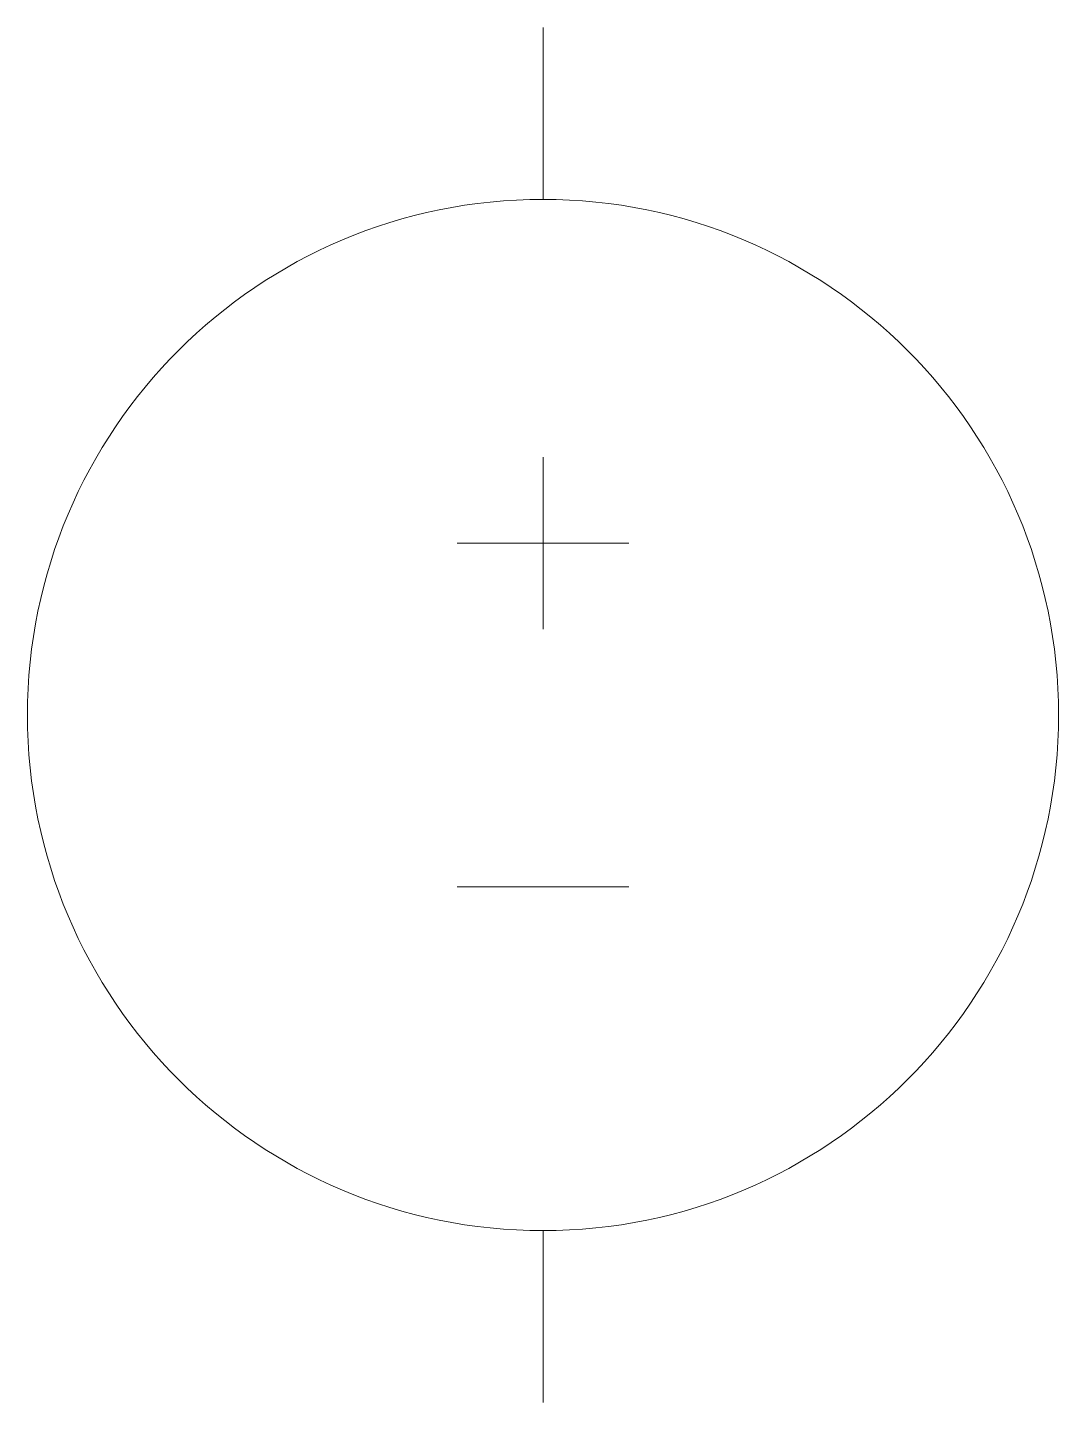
# Model space of a CAD drawing. Header units: millimetres. Extents: x -30 to 30, y 0 to 80.
import ezdxf

# ---------------------------------------------------------------- set-up
doc = ezdxf.new("R2010")
doc.units = ezdxf.units.MM
doc.layers.get('0').update_dxf_attribs({"lineweight": 0, "true_color": 0xffffff})

msp = doc.modelspace()

# ---------------------------------------------------------------- linework, layer by layer
for p, q in [((0, 70), (0, 80)), ((0, 45), (0, 55)), ((5, 50), (-5, 50)), ((-5, 30), (5, 30)), ((0, 10), (0, 0))]:
    msp.add_line(p, q)
msp.add_circle((0, 40), 30)

doc.saveas('drawing.dxf')
